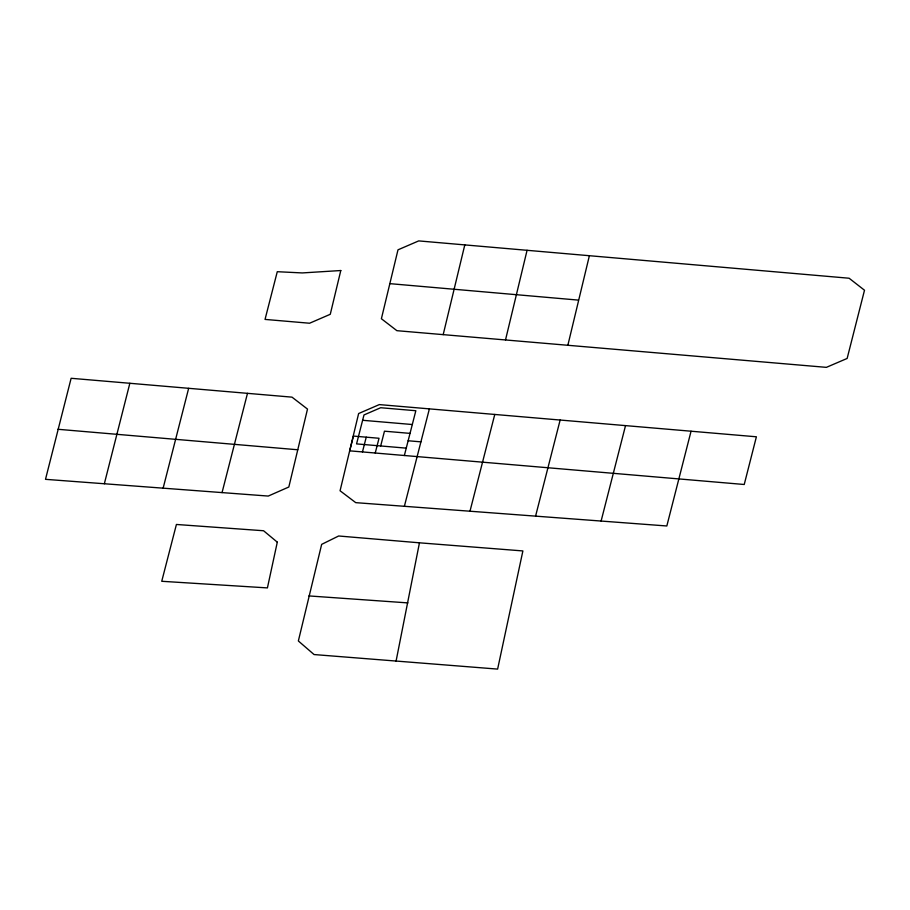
<?xml version="1.0" encoding="UTF-8"?>
<svg xmlns="http://www.w3.org/2000/svg" width="910" height="910" viewBox="0 0 910 910"><rect width="100%" height="100%" fill="white"/><g stroke="black" fill="none" stroke-linecap="round" stroke-linejoin="round"><path stroke-width="1.36" d="M396.066 661.16L419.453 542.815L522.886 550.937L497.622 669.1L314.075 654.552L298.355 640.97L321.662 544.362L338.656 535.99L419.453 542.815M567.851 345.288L589.384 255.71L849.11 278.232L864.5 290.233L847.142 358.449L826.382 367.356L396.897 330.683L381.392 318.739L397.988 249.829L418.714 240.9L589.384 255.71M505.505 339.965L527.072 250.295M443.193 334.63L464.794 244.892M297.775 449.767L307.5 409.09L292.008 397.147L129.846 383.281L71.128 378.287L45.5 479.331L268.245 496.064L288.823 487.009L297.775 449.767L57.922 429.281M104.343 483.756L129.846 383.281M163.14 488.17L188.654 388.331M469.981 511.215L494.767 414.448M535.58 516.129L560.139 420.045M247.486 393.348L222.051 492.606M362.453 451.929L366.241 437.175M375.238 453.021L379.026 438.267L353.455 436.083L349.679 450.837L744.232 484.495L756.392 436.789L379.311 404.597L358.631 413.538L340.067 490.763L355.742 502.65L666.825 525.98L691.054 431.226M380.687 445.957L384.464 431.192L410.035 433.376M404.358 455.512L415.836 410.728L380.687 407.725L363.989 414.949L356.561 443.898L406.247 448.141M404.381 506.301L429.384 408.852M601.112 521.043L625.523 425.63M308.899 595.925L407.885 602.898M362.624 420.284L412.298 424.526M408.135 440.759L420.921 441.85M578.419 300.107L389.833 283.647M277.3 542.155L267.415 587.905L161.741 581.285L176.415 524.467L263.57 530.746L277.3 542.155M340.795 270.532L330.273 314.291L309.582 323.232L265.037 319.41L277.277 271.703L302.268 272.932L340.795 270.532"/></g></svg>
